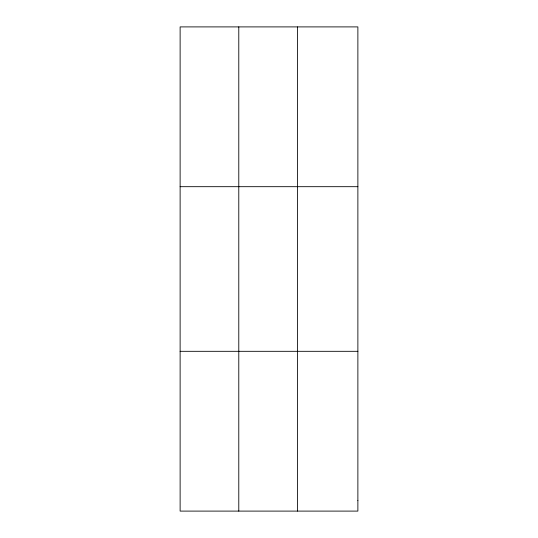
<?xml version="1.0" encoding="UTF-8"?>
<svg xmlns="http://www.w3.org/2000/svg" width="538" height="538" viewBox="0 0 538 538"><rect width="100%" height="100%" fill="white"/><g stroke="black" fill="none" stroke-linecap="round" stroke-linejoin="round"><path stroke-width="0.81" d="M238.785 26.9L238.785 511.1M297.44 26.9L297.44 511.1M180.122 186.686L357.878 186.686M180.122 351.314L357.878 351.314M357.878 500.448L357.878 511.1L180.122 511.1L180.122 26.9L357.878 26.9L357.878 500.448"/></g></svg>
